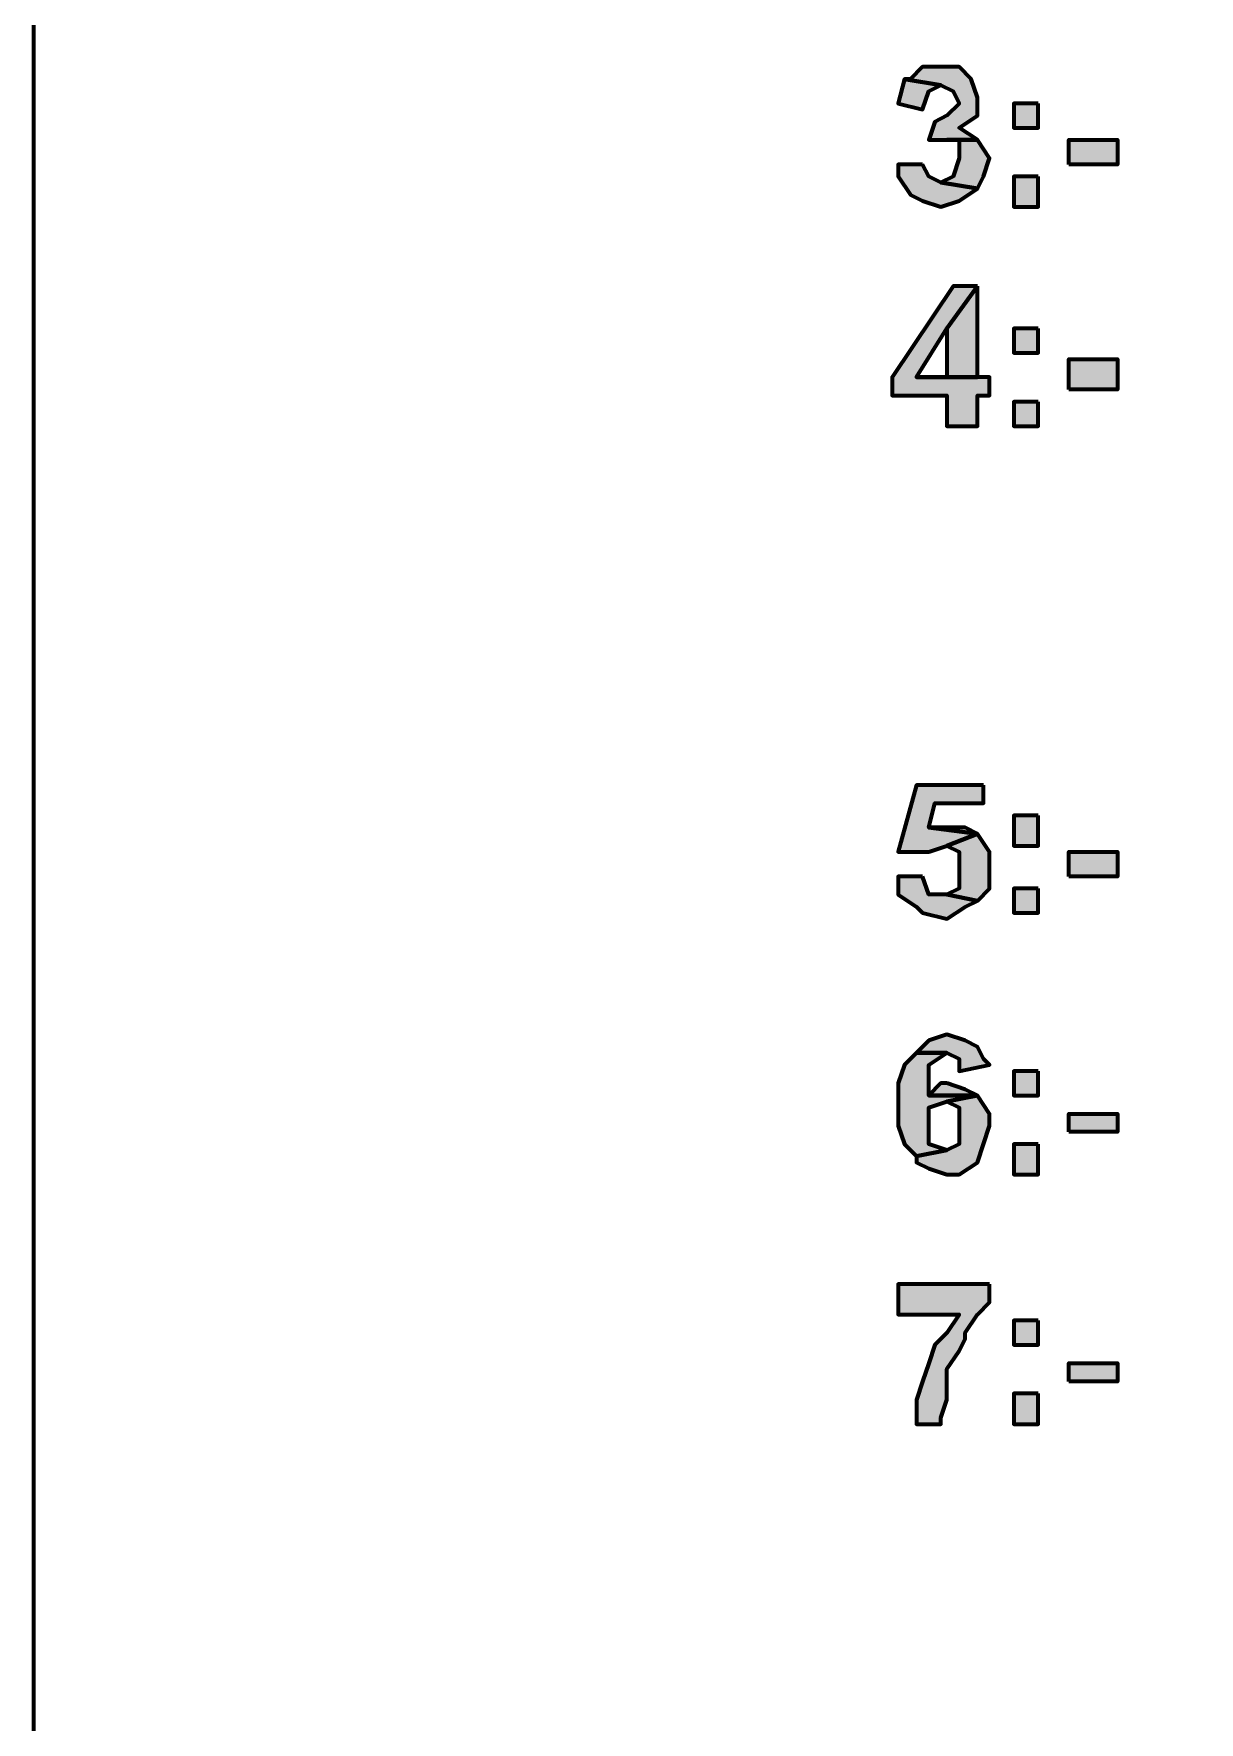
# Model space of a CAD drawing. Header units: inches. Extents: x 16 to 776, y 37 to 575.
# Drawn here: x 220.83 to 252.74, y 132.67 to 178.91 of the extents above; entities that cross this region are included whole.
import ezdxf

# ---------------------------------------------------------------- set-up
doc = ezdxf.new("R2010")
doc.units = ezdxf.units.IN
doc.header["$MEASUREMENT"] = 0
doc.layers.add('H', color=7, linetype='CONTINUOUS', lineweight=100)
doc.layers.add('P', color=250, linetype='CONTINUOUS', lineweight=100)

msp = doc.modelspace()

# ---------------------------------------------------------------- hatches: boundary and pattern name
at = {"layer": 'H', "linetype": 'Continuous'}
for points in [[(244.667, 177.667), (244.5, 177), (245.167, 176.833), (245.333, 177.333), (245.667, 177.5)], [(245.667, 178), (245.167, 178), (244.833, 177.667), (244.667, 177.667), (245.667, 177.5), (246, 177.333), (246.167, 177), (245.833, 176.667), (245.5, 176.5), (245.333, 176), (245.833, 176), (246.667, 176), (246.167, 176.333), (246.667, 176.667), (246.667, 177.167), (246.5, 177.667), (246.167, 178)], [(248.333, 177), (247.667, 177), (247.667, 176.333), (248.333, 176.333)], [(246.667, 176), (245.833, 176), (246.167, 176), (246.167, 175.5), (246, 175), (245.667, 174.833), (246.667, 174.667), (246.833, 175), (247, 175.5)], [(249.167, 175.333), (249.167, 176), (250.5, 176), (250.5, 175.333)], [(245.167, 175.333), (244.5, 175.333), (244.5, 175), (244.833, 174.5), (245.167, 174.333), (245.667, 174.167), (246.167, 174.333), (246.667, 174.667), (245.667, 174.833), (245.333, 175)], [(248.333, 175), (247.667, 175), (247.667, 174.167), (248.333, 174.167)], [(246.667, 172), (246, 172), (244.333, 169.5), (244.333, 169), (245.833, 169), (245.833, 168.167), (246.667, 168.167), (246.667, 169), (247, 169), (247, 169.5), (246.667, 169.5), (245, 169.5), (245.833, 170.833)], [(246.667, 172), (245.833, 170.833), (245.833, 169.5), (245, 169.5), (246.667, 169.5)], [(248.333, 170.833), (247.667, 170.833), (247.667, 170.167), (248.333, 170.167)], [(249.167, 169.167), (249.167, 170), (250.5, 170), (250.5, 169.167)], [(248.333, 168.833), (247.667, 168.833), (247.667, 168.167), (248.333, 168.167)], [(246.833, 158.333), (245, 158.333), (244.5, 156.5), (245.167, 156.5), (245.333, 156.5), (245.833, 156.667), (246.667, 157), (245.333, 157.167), (245.5, 157.833), (246.833, 157.833)], [(248.333, 157.5), (247.667, 157.5), (247.667, 156.667), (248.333, 156.667)], [(245.833, 157.167), (245.333, 157.167), (246.667, 157), (246.333, 157.167)], [(246.667, 157), (245.833, 156.667), (246.167, 156.5), (246.167, 156), (246.167, 155.833), (246.167, 155.5), (245.833, 155.333), (246.667, 155.167), (247, 155.5), (247, 156), (247, 156.5)], [(249.167, 155.833), (249.167, 156.5), (250.5, 156.5), (250.5, 155.833)], [(245.167, 155.833), (244.5, 155.833), (244.5, 155.333), (245, 155), (245.167, 154.833), (245.833, 154.667), (246.333, 155), (246.667, 155.167), (245.833, 155.333), (245.333, 155.333)], [(248.333, 155.5), (247.667, 155.5), (247.667, 154.833), (248.333, 154.833)], [(245.833, 151.5), (245.333, 151.333), (245, 151), (245.833, 151), (246.167, 150.833), (246.167, 150.5), (247, 150.667), (246.833, 150.833), (246.667, 151.167), (246.333, 151.333)], [(245, 151), (244.667, 150.667), (244.5, 150.167), (244.5, 149.5), (244.5, 149), (244.667, 148.5), (245, 148.167), (245.833, 148.333), (245.333, 148.5), (245.333, 149), (245.333, 149.5), (245.833, 149.667), (246.667, 149.833), (245.333, 149.833), (245.333, 150.333), (245.333, 150.667), (245.833, 151)], [(248.333, 150.5), (247.667, 150.5), (247.667, 149.833), (248.333, 149.833)], [(246.667, 149.833), (245.833, 149.667), (246.167, 149.5), (246.167, 149.333), (246.167, 149), (246.167, 148.5), (245.833, 148.333), (245, 148.167), (245, 148), (245.333, 147.833), (245.833, 147.667), (246.167, 147.667), (246.667, 148), (246.833, 148.5), (247, 149), (247, 149.333)], [(245.833, 150.167), (245.667, 150.167), (245.333, 149.833), (246.667, 149.833), (246.333, 150)], [(249.167, 148.833), (249.167, 149.333), (250.5, 149.333), (250.5, 148.833)], [(248.333, 148.5), (247.667, 148.5), (247.667, 147.667), (248.333, 147.667)], [(247, 144.667), (244.5, 144.667), (244.5, 143.833), (246.167, 143.833), (245.833, 143.333), (245.5, 143), (245.333, 142.5), (245.167, 142), (245, 141.5), (245, 140.833), (245.667, 140.833), (245.667, 141), (245.833, 141.5), (245.833, 142), (245.833, 142.333), (246.167, 142.833), (246.333, 143.167), (246.333, 143.333), (246.667, 143.833), (247, 144.167)], [(248.333, 143.667), (247.667, 143.667), (247.667, 143), (248.333, 143)], [(249.167, 142), (249.167, 142.5), (250.5, 142.5), (250.5, 142)], [(248.333, 141.667), (247.667, 141.667), (247.667, 140.833), (248.333, 140.833)]]:
    msp.add_hatch(color=0, dxfattribs=at).paths.add_polyline_path(points)

# ---------------------------------------------------------------- linework, layer by layer
at = {"layer": 'P', "color": 0, "linetype": 'Continuous'}
for points in [[(220.833, 490.833), (413.333, 490.833), (413.333, 96.167), (220.833, 96.167), (220.833, 490.833)], [(244.667, 177.667), (244.5, 177), (245.167, 176.833), (245.333, 177.333), (245.667, 177.5), (244.667, 177.667)], [(245.667, 178), (245.667, 178), (245.167, 178), (244.833, 177.667), (244.667, 177.667), (245.667, 177.5), (246, 177.333), (246.167, 177), (245.833, 176.667), (245.5, 176.5), (245.333, 176), (245.833, 176), (246.667, 176), (246.167, 176.333), (246.167, 176.333), (246.667, 176.667), (246.667, 177.167), (246.667, 177.167), (246.5, 177.667), (246.167, 178), (245.667, 178)], [(248.333, 177), (247.667, 177), (247.667, 176.333), (248.333, 176.333), (248.333, 177)], [(246.667, 176), (245.833, 176), (246.167, 176), (246.167, 175.5), (246, 175), (245.667, 174.833), (246.667, 174.667), (246.833, 175), (247, 175.5), (247, 175.5), (246.667, 176), (246.667, 176)], [(249.167, 175.333), (249.167, 176), (250.5, 176), (250.5, 175.333), (249.167, 175.333)], [(245.167, 175.333), (244.5, 175.333), (244.5, 175), (244.833, 174.5), (245.167, 174.333), (245.667, 174.167), (246.167, 174.333), (246.667, 174.667), (245.667, 174.833), (245.333, 175), (245.167, 175.333)], [(248.333, 175), (247.667, 175), (247.667, 174.167), (248.333, 174.167), (248.333, 175)], [(246.667, 172), (246, 172), (244.333, 169.5), (244.333, 169), (245.833, 169), (245.833, 168.167), (246.667, 168.167), (246.667, 169), (247, 169), (247, 169.5), (246.667, 169.5), (245, 169.5), (245.833, 170.833), (246.667, 172)], [(246.667, 172), (245.833, 170.833), (245.833, 169.5), (245, 169.5), (246.667, 169.5), (246.667, 172)], [(248.333, 170.833), (247.667, 170.833), (247.667, 170.167), (248.333, 170.167), (248.333, 170.833)], [(249.167, 169.167), (249.167, 170), (250.5, 170), (250.5, 169.167), (249.167, 169.167)], [(248.333, 168.833), (247.667, 168.833), (247.667, 168.167), (248.333, 168.167), (248.333, 168.833)], [(246.833, 158.333), (245, 158.333), (244.5, 156.5), (245.167, 156.5), (245.333, 156.5), (245.833, 156.667), (246.667, 157), (245.333, 157.167), (245.5, 157.833), (246.833, 157.833), (246.833, 158.333)], [(248.333, 157.5), (247.667, 157.5), (247.667, 156.667), (248.333, 156.667), (248.333, 157.5)], [(245.833, 157.167), (245.333, 157.167), (246.667, 157), (246.333, 157.167), (245.833, 157.167)], [(246.667, 157), (245.833, 156.667), (246.167, 156.5), (246.167, 156.5), (246.167, 156), (246.167, 155.833), (246.167, 155.5), (245.833, 155.333), (246.667, 155.167), (247, 155.5), (247, 156), (247, 156.5), (246.667, 157)], [(249.167, 155.833), (249.167, 156.5), (250.5, 156.5), (250.5, 155.833), (249.167, 155.833)], [(245.167, 155.833), (244.5, 155.833), (244.5, 155.333), (245, 155), (245.167, 154.833), (245.833, 154.667), (245.833, 154.667), (246.333, 155), (246.667, 155.167), (245.833, 155.333), (245.333, 155.333), (245.167, 155.833)], [(248.333, 155.5), (247.667, 155.5), (247.667, 154.833), (248.333, 154.833), (248.333, 155.5)], [(245.833, 151.5), (245.833, 151.5), (245.333, 151.333), (245, 151), (245, 151), (245.833, 151), (246.167, 150.833), (246.167, 150.5), (247, 150.667), (246.833, 150.833), (246.667, 151.167), (246.333, 151.333), (245.833, 151.5)], [(245, 151), (244.667, 150.667), (244.5, 150.167), (244.5, 149.5), (244.5, 149), (244.667, 148.5), (245, 148.167), (245.833, 148.333), (245.333, 148.5), (245.333, 148.5), (245.333, 149), (245.333, 149.5), (245.833, 149.667), (246.667, 149.833), (245.333, 149.833), (245.333, 150.333), (245.333, 150.667), (245.833, 151), (245, 151)], [(248.333, 150.5), (247.667, 150.5), (247.667, 149.833), (248.333, 149.833), (248.333, 150.5)], [(246.667, 149.833), (245.833, 149.667), (246.167, 149.5), (246.167, 149.333), (246.167, 149), (246.167, 149), (246.167, 148.5), (245.833, 148.333), (245, 148.167), (245, 148), (245.333, 147.833), (245.833, 147.667), (246.167, 147.667), (246.667, 148), (246.833, 148.5), (247, 149), (247, 149.333), (246.667, 149.833)], [(245.833, 150.167), (245.667, 150.167), (245.333, 149.833), (246.667, 149.833), (246.333, 150), (245.833, 150.167)], [(249.167, 148.833), (249.167, 149.333), (250.5, 149.333), (250.5, 148.833), (249.167, 148.833)], [(248.333, 148.5), (247.667, 148.5), (247.667, 147.667), (248.333, 147.667), (248.333, 148.5)], [(247, 144.667), (244.5, 144.667), (244.5, 143.833), (246.167, 143.833), (246.167, 143.833), (245.833, 143.333), (245.5, 143), (245.333, 142.5), (245.333, 142.5), (245.167, 142), (245, 141.5), (245, 140.833), (245.667, 140.833), (245.667, 141), (245.833, 141.5), (245.833, 142), (245.833, 142.333), (246.167, 142.833), (246.333, 143.167), (246.333, 143.333), (246.667, 143.833), (247, 144.167), (247, 144.667)], [(248.333, 143.667), (247.667, 143.667), (247.667, 143), (248.333, 143), (248.333, 143.667)], [(249.167, 142), (249.167, 142.5), (250.5, 142.5), (250.5, 142), (249.167, 142)], [(248.333, 141.667), (247.667, 141.667), (247.667, 140.833), (248.333, 140.833), (248.333, 141.667)]]:
    msp.add_lwpolyline(points, dxfattribs=at)

doc.saveas('drawing.dxf')
